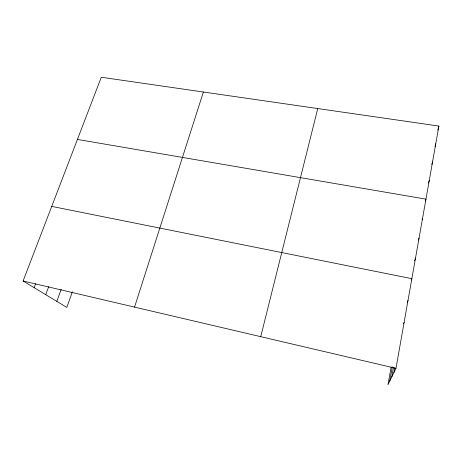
<?xml version="1.0" encoding="UTF-8"?>
<svg xmlns="http://www.w3.org/2000/svg" width="462" height="462" viewBox="0 0 462 462"><rect width="100%" height="100%" fill="white"/><g stroke="black" fill="none" stroke-linecap="round" stroke-linejoin="round"><path stroke-width="0.69" d="M393.919 372.557L394.785 367.671M391.147 367.042L387.964 384.748L395.974 368.347L438.9 126.068L101.288 77.252L23.1 281.006L66.811 307.403L72.326 291.886M389.766 381.063L392.307 366.857M391.782 376.928L393.508 367.244M260.735 336.671L317.752 108.547M437.797 130.117L438.9 126.068M435.002 146.518L435.764 143.774M431.82 164.466L432.559 161.844M428.522 182.946L429.29 180.301M425.358 201.143L425.952 199.145L77.431 139.426M422.129 219.733L422.539 218.387M418.416 240.078L419.057 238.051M134.546 307.109L203.378 92.013M414.605 260.851L415.5 258.148M411.394 280.03L411.861 278.684L51.732 206.393M56.82 301.368L61.186 289.316M407.288 302.327L408.027 300.323M45.744 294.681L48.701 286.677M34.148 287.676L35.655 283.685M403.586 323.781L404.1 322.47M23.1 281.006L395.974 368.347"/></g></svg>
